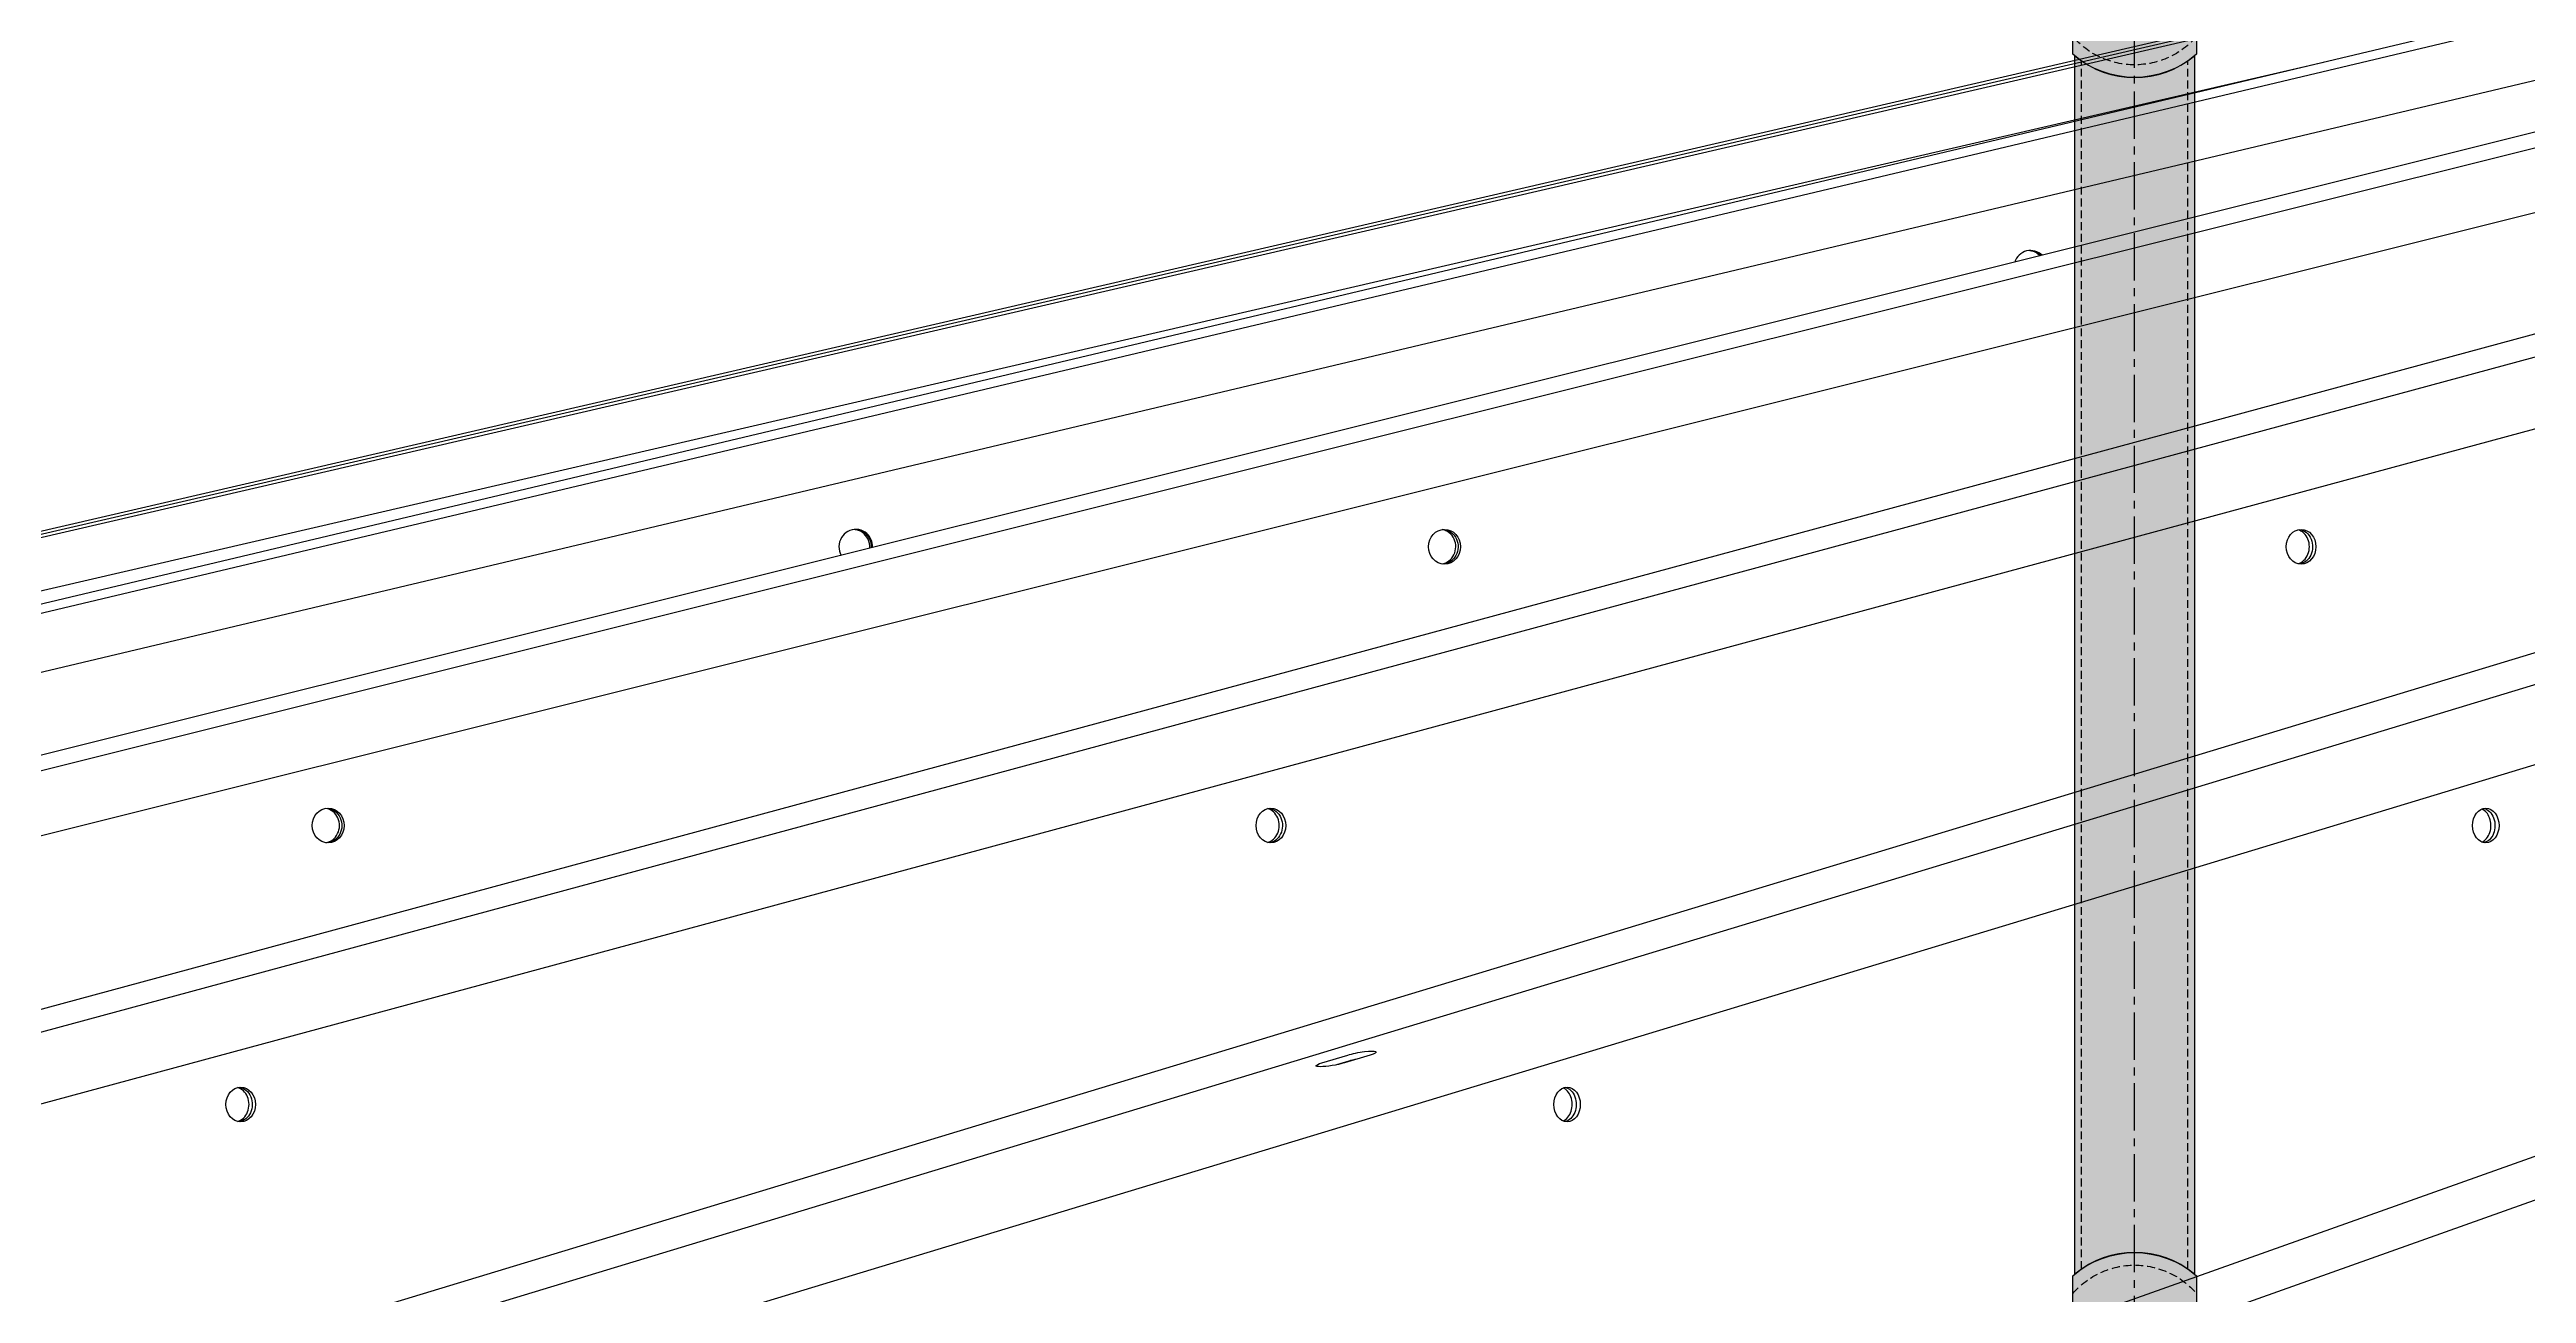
# Model space of a CAD drawing. Header units: millimetres. Extents: x -272986 to 200319, y -34579 to 49604.
# Drawn here: x 2848 to 3847, y 14267 to 14768 of the extents above; entities that cross this region are included whole.
import ezdxf

# ---------------------------------------------------------------- set-up
doc = ezdxf.new("R2010")
doc.units = ezdxf.units.MM
doc.linetypes.add('CENTER2', pattern=[28.575000000000003, 19.05, -3.175, 3.175, -3.175])
doc.linetypes.add('HIDDEN2', pattern=[4.762499999999999, 3.175, -1.5875])
doc.layers.get('Defpoints').update_dxf_attribs({"color": 9})
for name, color, linetype in [('X 0001 M', 7, 'Continuous'), ('X 1001 M', 8, 'HIDDEN2'), ('X 2001 M', 1, 'CENTER2'), ('X 3001 D', 5, 'Continuous'), ('X 5001 H', 8, 'Continuous')]:
    doc.layers.add(name, color=color, linetype=linetype)
doc.layers.add('X 5999 H', color=7, linetype='Continuous', true_color=0xffffff)
doc.styles.add('BIT STD. 3.0', font='isocpeur.ttf', dxfattribs={"height": 2.5})
doc.dimstyles.new('BIT STD. 3.0', dxfattribs={"dimtxt": 3, "dimasz": 3, "dimexe": 1, "dimexo": 0.75, "dimgap": 1, "dimtad": 1, "dimdec": 0, "dimdsep": 46, "dimtxsty": 'BIT STD. 3.0', "dimcen": 0, "dimadec": 0, "dimazin": 0, "dimtfac": 1, "dimtdec": 0, "dimtmove": 0, "dimatfit": 3, "dimfxl": 1, "dimtfill": 1, "dimlwd": -1, "dimlwe": -1, "dimarcsym": 0})

# ---------------------------------------------------------------- blocks, each defined once
blk = doc.blocks.new('A$C79477E6E')
at = {"extrusion": (0, 1, 0)}
for p, q in [((-7767.776764793532, 277.5679147976789), (-1162.485196818918, 1807.235084335995)), ((-1156.341849623404, 1807.235084336009), (-7761.633417598019, 277.5679147976971)), ((-7756.533576375725, 277.5679147976789), (-1151.242008401099, 1807.235084335993)), ((-1131.195372153747, 1807.228758430649), (-7573.842740018968, 277.5615888923367)), ((-7558.668791368349, 277.5615888923185), (-1116.021423503113, 1807.228758430634)), ((-1078.253718730291, 1807.21483543778), (-7199.617526368547, 277.5476658994667)), ((-7174.743103264827, 277.5476658994485), (-1053.379295626568, 1807.214835437764)), ((-998.8291954123815, 1807.19020800203), (-6648.18115023787, 277.5230384637161)), ((-6614.218743531343, 277.523038463698), (-964.8667887058509, 1807.190208002014)), ((-894.8935473711426, 1807.148346581194), (-5933.127855131861, 277.4811770428805)), ((-5890.913731990404, 277.4811770428623), (-852.6794242296855, 1807.148346581178)), ((-769.0347824326927, 1807.075177638051), (-5072.093393530562, 277.4080080997392)), ((-5022.667005766565, 277.408008099721), (-719.6083946686958, 1807.075177638037)), ((-903.6368669967414, 1759.226331429445), (-5847.928452554235, 258.0812768213491)), ((-1201.647423117913, 1714.014263448998), (-6578.6850087401, 258.0812768213491)), ((-1603.747061725913, 1643.397438890415), (-7147.452506607351, 258.0812768213491)), ((-2272.172413223798, 1508.866577197372), (-7540.226002727381, 258.0812768213491)), ((-4033.608363600102, 1118.113614925895), (-7747.334110085223, 258.0812768213491)), ((-4437.401371175423, 714.6485767070899), (-4427.028535835907, 717.7978914679061)), ((-4426.600900526679, 715.3619663059417), (-4431.606803810831, 713.8421152152823)), ((-4417.936263159289, 717.7978914679043), (-4428.309098498798, 714.6485767070899))]:
    blk.add_line(p, q, dxfattribs=at)
for centre, major_axis, ratio, start_param, end_param in [((-4151.652570881834, 1035.299225131845), (3.597122599785507e-14, 7.000000000000094), 0.9723699203976822, -0.7596496312773833, 1.236381464101208), ((-4152.819797701111, 1035.299225131843), (1.06581410364015e-14, 6.999999999999298), 0.972369920397682, -0.8071207362105923, -0.08584782268171887), ((-4625.376642048392, 922.8236979599187), (4.085620730620576e-14, 7.000000000000127), 0.9723699203976822, -1.117010721276382, 2.090372988708819), ((-4626.54386886767, 922.8236979599151), (6.217248937900877e-15, 7.000000000000247), 0.9723699203976821, -1.117010721276346, -0.08584782268159641), ((-4388.016561157125, 922.8236979599187), (2.220446049250313e-14, 7.000000000000107), 0.9238795325112971, -1.117010721276372, 5.166174585903215), ((-4389.929978318949, 922.8236979599151), (6.217248937900876e-15, 7.000000000000494), 0.923879532511297, -1.11701072127633, -0.1484783688007927), ((-4042.608949538477, 922.8236979599187), (8.881784197001255e-15, 7.000000000000108), 0.8526401643541052, -1.117010721276366, 5.16617458590322), ((-4045.221442362057, 922.8236979599151), (3.996802888650564e-15, 7.000000000000495), 0.8526401643541054, -1.117010721276356, -0.2206433529057701), ((-4626.54386886767, 922.8236979599151), (1.69864122767649e-14, 7.000000000002043), 0.9723699203976823, -1.656059339797639, -1.117010721276461), ((-4625.376642048392, 922.8236979599187), (-2.930988785010413e-14, -6.999999999999489), 0.9723699203976822, 1.527951497705286, 2.024581932313466), ((-4389.929978318949, 922.8236979599151), (-8.881784197001252e-15, -7.000000000000066), 0.923879532511297, 0.1484783688035917, 2.02458193231347), ((-4045.221442362057, 922.8236979599151), (-6.439293542825911e-15, -7.000000000000126), 0.8526401643541051, 0.2206433529076338, 2.024581932313384), ((-4838.11684113053, 810.3481707879928), (2.220446049250313e-14, 7.000000000000107), 0.9238795325112971, -1.117010721276372, 5.166174585903215), ((-4840.03025829235, 810.348170787991), (7.105427357601002e-15, 7.00000000000018), 0.9238795325112968, -1.117010721276374, -0.1484783688005898), ((-4840.03025829235, 810.348170787991), (-7.327471962526033e-15, -7.000000000000053), 0.923879532511297, 0.1484783688030231, 2.024581932313395), ((-4458.002475628589, 810.3481707879946), (8.881784197001255e-15, 7.000000000000108), 0.8526401643541052, -1.1170107212764, 5.166174585903186), ((-4460.614968452162, 810.348170787991), (2.664535259100376e-15, 6.999999999999948), 0.8526401643541052, -1.11701072127643, -0.2206433529054233), ((-4460.614968452162, 810.348170787991), (-4.884981308350689e-15, -7.000000000000041), 0.8526401643541052, 0.2206433529070102, 2.024581932313419), ((-3968.117293915053, 810.3481707879946), (6.66133814775094e-15, 7.000000000000108), 0.760405965600047, -1.11701072127638, 5.166174585903206), ((-3971.364534156699, 810.348170787991), (1.77635683940025e-15, 7.000000000000045), 0.7604059656000473, -1.117010721276396, -0.3099686873809087), ((-3971.364534156699, 810.348170787991), (-2.220446049250313e-15, -6.999999999999979), 0.7604059656000473, 0.3099686873821394, 2.024581932313417), ((-4422.054764188368, 715.3619663059308), (-6.894564237089059, -1.210365226138937), 0.146094023213638, -1.414419467543889, -0.8767327985101134), ((-4873.396001718695, 697.8726436160669), (8.881784197001255e-15, 7.000000000000108), 0.8526401643541052, -1.1170107212764, 5.166174585903186), ((-4876.008494542268, 697.872643616065), (1.77635683940025e-15, 7.000000000000302), 0.8526401643541054, -1.117010721276372, -0.220643352905175), ((-4876.008494542268, 697.872643616065), (-5.773159728050814e-15, -7.000000000000124), 0.8526401643541053, 0.2206433529063835, 2.024581932313404), ((-4338.575698897457, 697.8726436160669), (6.66133814775094e-15, 7.000000000000108), 0.760405965600047, -1.117010721276343, 5.166174585903243), ((-4341.822939139103, 697.872643616065), (3.996802888650564e-15, 7.000000000000097), 0.7604059656000474, -1.117010721276343, -0.3099686873805536), ((-4341.822939139103, 697.872643616065), (-4.218847493575595e-15, -7.000000000000051), 0.7604059656000473, 0.3099686873813332, 2.024581932313355)]:
    blk.add_ellipse(centre, major_axis=major_axis, ratio=ratio, start_param=start_param, end_param=end_param)
at = {"extrusion": (0, 0, -1)}
for centre, major_axis, ratio, start_param, end_param in [((-4152.236184291472, 1035.299225131845), (3.86912724081867e-14, 7.00000000000055), 0.9723699203976821, 0.04288435030598307, 0.7835575012616968), ((-4625.960255458031, 922.8236979599205), (4.490852134608759e-14, 6.999999999999888), 0.972369920397682, 0.04288435030585283, 1.117010721276395), ((-4388.973269738039, 922.8236979599151), (6.732392421326949e-13, 7.000000000000494), 0.9238795325112971, 0.07403432037753266, 1.117010721276236), ((-4043.915195950267, 922.8236979599151), (6.199485369506874e-13, 7.000000000000481), 0.8526401643541054, 0.1096482924249598, 1.117010721276269), ((-4625.960255458031, 922.8236979599187), (-7.505107646466057e-13, -6.99999999999961), 0.9723699203976823, -2.024581932313525, -1.506812572808675), ((-4625.960255458031, 922.8236979599151), (2.531308496145357e-14, 7.00000000000098), 0.9723699203976819, 1.117010721276399, 1.634780080780661), ((-4388.973269738035, 922.8236979599187), (-6.799005802804459e-13, -7.00000000000014), 0.9238795325112965, -2.024581932313514, -0.07403432038073898), ((-4388.973269738039, 922.8236979599151), (8.215650382226158e-15, 7.000000000000004), 0.9238795325112972, 1.117010721276424, 3.067558333206915), ((-4043.915195950263, 922.8236979599187), (-6.257216966787382e-13, -6.999999999999999), 0.8526401643541047, -2.024581932313515, -0.109648292427176), ((-4043.915195950267, 922.8236979599151), (5.10702591327572e-15, 7.000000000000068), 0.8526401643541054, 1.117010721276378, 3.031944361161048), ((-4839.07354971144, 810.3481707879928), (1.126876369994534e-14, 7.000000000000073), 0.9238795325112967, 0.07403432038047669, 1.117010721276451), ((-4839.07354971144, 810.3481707879928), (-6.799005802804459e-13, -7.00000000000014), 0.9238795325112965, -2.024581932313514, -0.07403432038050806), ((-4839.07354971144, 810.348170787991), (8.382183835919932e-15, 7.000000000000033), 0.9238795325112972, 1.117010721276379, 3.067558333207479), ((-4459.308722040376, 810.3481707879946), (5.218048215738237e-15, 6.999999999999876), 0.8526401643541048, 0.109648292426755, 1.11701072127641), ((-4459.308722040376, 810.3481707879946), (-6.208367153703875e-13, -7.000000000000128), 0.8526401643541044, -2.024581932313465, -0.1096482924268229), ((-4459.30872204038, 810.348170787991), (5.773159728050813e-15, 7.000000000000045), 0.8526401643541054, 1.117010721276403, 3.031944361161812), ((-3969.74091403588, 810.348170787991), (5.52891066263328e-13, 7.000000000000155), 0.7604059656000474, 0.1531119480268548, 1.117010721276298), ((-3969.740914035876, 810.3481707879946), (-5.511147094239277e-13, -7.000000000000128), 0.7604059656000463, -2.024581932313479, -0.1531119480281087), ((-3969.74091403588, 810.348170787991), (3.441691376337985e-15, 7.00000000000014), 0.7604059656000475, 1.117010721276396, 2.988480705560509), ((-4422.482399497596, 717.7978914678952), (6.894564237090562, 1.210365226139727), 0.146094023213457, -2.264859855081608, 0.8767327985081854), ((-4874.702248130485, 697.8726436160669), (4.773959005888173e-15, 7.000000000000317), 0.8526401643541046, 0.1096482924265948, 1.117010721276386), ((-4874.702248130481, 697.8726436160669), (-6.190603585309873e-13, -6.999999999999988), 0.8526401643541046, -2.02458193231348, -0.109648292426578), ((-4874.702248130481, 697.872643616065), (4.773959005888173e-15, 7.000000000000071), 0.8526401643541054, 1.117010721276327, 3.031944361162734), ((-4340.19931901828, 697.872643616065), (5.53335155473178e-13, 7.000000000000426), 0.7604059656000474, 0.1531119480266945, 1.117010721276292), ((-4340.199319018277, 697.8726436160669), (-5.524469770534777e-13, -7), 0.7604059656000464, -2.024581932313532, -0.15311194802789), ((-4340.19931901828, 697.872643616065), (3.219646771412954e-15, 7.000000000000082), 0.7604059656000474, 1.117010721276313, 2.988480705561201)]:
    blk.add_ellipse(centre, major_axis=major_axis, ratio=ratio, start_param=start_param, end_param=end_param, dxfattribs=at)
at = {"extrusion": (0, 0, -0.9999999999999999)}
blk.add_ellipse((-4432.855234837105, 714.648576707079), major_axis=(-6.894564237086531, -1.210365226139019), ratio=0.1460940232134569, start_param=-2.264859855081323, end_param=0.8767327985084705, dxfattribs=at)
blk = doc.blocks.new('*D706')
at = {"layer": 'Defpoints', "color": 0, "transparency": 16777216}
for p in [(15596.99999999999, 17732.44809638601), (-1.091393642127514e-10, 13630), (15596.99999999999, 13630)]:
    blk.add_point(p, dxfattribs=at)
at = {"layer": 'X 3001 D', "color": 0, "transparency": 16777216}
for p, q in [((-1.091366087574533e-10, 13675), (-1.088844877758586e-10, 17792.44809638601)), ((15596.99999999999, 13675), (15596.99999999999, 17792.44809638601)), ((179.9999999998911, 17732.44809638601), (15416.99999999999, 17732.44809638601))]:
    blk.add_line(p, q, dxfattribs=at)
for points in [[(179.9999999998911, 17762.44809638601), (179.9999999998911, 17702.44809638601), (-1.08888161716256e-10, 17732.44809638601)], [(15416.99999999999, 17762.44809638601), (15416.99999999999, 17702.44809638601), (15596.99999999999, 17732.44809638601)]]:
    blk.add_solid(points, dxfattribs=at)
at = {"layer": 'X 3001 D', "color": 0, "transparency": 16777216, "insert": (7798.499999999942, 17882.44809638601), "char_height": 150, "attachment_point": 5, "style": 'BIT STD. 3.0', "bg_fill": 3, "box_fill_scale": 1.1, "bg_fill_color": 256, "bg_fill_true_color": 13158600, "bg_fill_transparency": 0}
blk.add_mtext('INTERNAL TANK DIAMETER - %%C15597mm (20 PLATES ROUND)', dxfattribs=at)
blk = doc.blocks.new('Heavy Duty - HR Std - front elev')
at = {"layer": 'X 5999 H', "ltscale": 10, "true_color": 0xc7c8ca}
h = blk.add_hatch(color=9, dxfattribs=at)
edge = h.paths.add_edge_path()
edge.add_arc((50.00000000000091, 545.0000000000038), 37.99999999999599, 50.540968735997524, 129.4590312640024, ccw=False)
edge.add_line((74.14999999999964, 574.3390098674099), (74.14999999999964, 1065.660990132583))
edge.add_arc((50.00000000000221, 1094.999999999992), 37.99999999999788, 230.5409687359938, 309.4590312639976, ccw=False)
edge.add_line((25.85000000000036, 1065.660990132586), (25.85000000000218, 574.3390098674099))
edge = h.paths.add_edge_path()
edge.add_line((74.93338984173715, 1066.323771674084), (74.93338984173715, 1123.676228325916))
edge.add_arc((50.00000000000091, 1095.000000000001), 37.99999999999988, 48.99371303907665, 131.0062869609233)
edge.add_line((25.06661015826467, 1123.676228325916), (25.06661015826467, 1066.323771674084))
edge.add_arc((50.00000000000091, 1094.999999999999), 37.99999999999988, 228.9937130390767, 311.0062869609233)
edge = h.paths.add_edge_path()
edge.add_arc((50, 544.9999999999958), 37.99999999999621, 230.540968735996, 309.459031264004, ccw=False)
edge.add_line((25.85000000000036, 515.6609901325901), (25.85000000000036, -25))
edge.add_line((25.85000000000036, -25), (-25, -25))
edge.add_line((-25, -25), (-25, 40))
edge.add_line((-25, 40), (25.85000000000036, 40))
edge.add_line((25.85000000000036, 40), (25.85000000000036, -25))
edge.add_line((25.85000000000036, -25), (74.14999999999964, -25))
edge.add_line((74.14999999999964, -25), (125, -25))
edge.add_line((125, -25), (125, 40))
edge.add_line((125, 40), (74.14999999999964, 40))
edge.add_line((74.14999999999964, 40), (74.14999999999964, -25))
edge.add_line((74.14999999999964, -25), (74.14999999999964, 515.6609901325901))
edge = h.paths.add_edge_path()
edge.add_line((74.93338984173715, 516.3237716740841), (74.93338984173715, 573.6762283259159))
edge.add_arc((50.00000000000091, 545.0000000000013), 37.99999999999979, 48.99371303907655, 131.0062869609235)
edge.add_line((25.06661015826467, 573.6762283259159), (25.06661015826467, 516.3237716740841))
edge.add_arc((50.00000000000091, 544.9999999999987), 37.99999999999979, 228.9937130390765, 311.0062869609234)
edge = h.paths.add_edge_path(flags=16)
edge.add_arc((100, 0), 9, 0, 360)
edge = h.paths.add_edge_path(flags=16)
edge.add_arc((0, 0), 9, 0, 360)
at = {"layer": 'X 0001 M'}
for points in [[(74.93338984173715, 1066.323771674084), (74.93338984173715, 1123.676228325916, 0.3739472142884485), (25.06661015826467, 1123.676228325916), (25.06661015826467, 1066.323771674084, 0.3739472142884484)], [(25.85000000000218, 574.3390098674099, -0.3586331317842767), (74.14999999999964, 574.3390098674099), (74.14999999999964, 1065.660990132583, -0.3586331317842717), (25.85000000000036, 1065.660990132586)], [(74.93338984173715, 516.3237716740841), (74.93338984173715, 573.6762283259159, 0.3739472142884485), (25.06661015826467, 573.6762283259159), (25.06661015826467, 516.3237716740841, 0.3739472142884484)]]:
    blk.add_lwpolyline(points, format="xyb", close=True, dxfattribs=at)
at = {"layer": 'X 1001 M'}
for p, q in [((28.50000000000182, 576.332890067788), (28.50000000000182, 1063.667109932212)), ((71.49999999999818, 576.332890067788), (71.49999999999818, 1063.667109932212))]:
    blk.add_line(p, q, dxfattribs=at)
for centre, start, end in [((50.00000000000182, 1095), 220.7711163800807, 319.2288836199193), ((50.00000000000182, 545), 40.77111638008072, 139.2288836199193)]:
    blk.add_arc(centre, 32.923, start, end, dxfattribs=at)
at = {"layer": 'X 2001 M'}
blk.add_line((50, -25), (50.00000000000182, 1158), dxfattribs=at)

msp = doc.modelspace()

# ---------------------------------------------------------------- block references
at = {"layer": 'X 5001 H', "color": 252}
msp.add_blockref('A$C79477E6E', (7798.499999999898, 13645), dxfattribs=at)

# ---------------------------------------------------------------- next in the draw order: dimensions: what is measured, and where the dimension line sits
at = {"layer": 'X 3001 D'}
dim = msp.add_linear_dim(base=(15596.99999999999, 17732.44809638601), p1=(-1.091393642127514e-10, 13630), p2=(15596.99999999999, 13630), text='INTERNAL TANK DIAMETER - %%C<>mm (20 PLATES ROUND)', dimstyle='BIT STD. 3.0', dxfattribs=at)
dim.commit()
dim.dimension.update_dxf_attribs({"geometry": '*D706', "text_midpoint": (7798.499999999942, 17882.44809638601)})

# ---------------------------------------------------------------- next in the draw order: block references
at = {"layer": 'X 0001 M', "xscale": -1}
msp.add_blockref('Heavy Duty - HR Std - front elev', (3738.789588673011, 13700.12214799581), dxfattribs=at)

doc.saveas('drawing.dxf')
